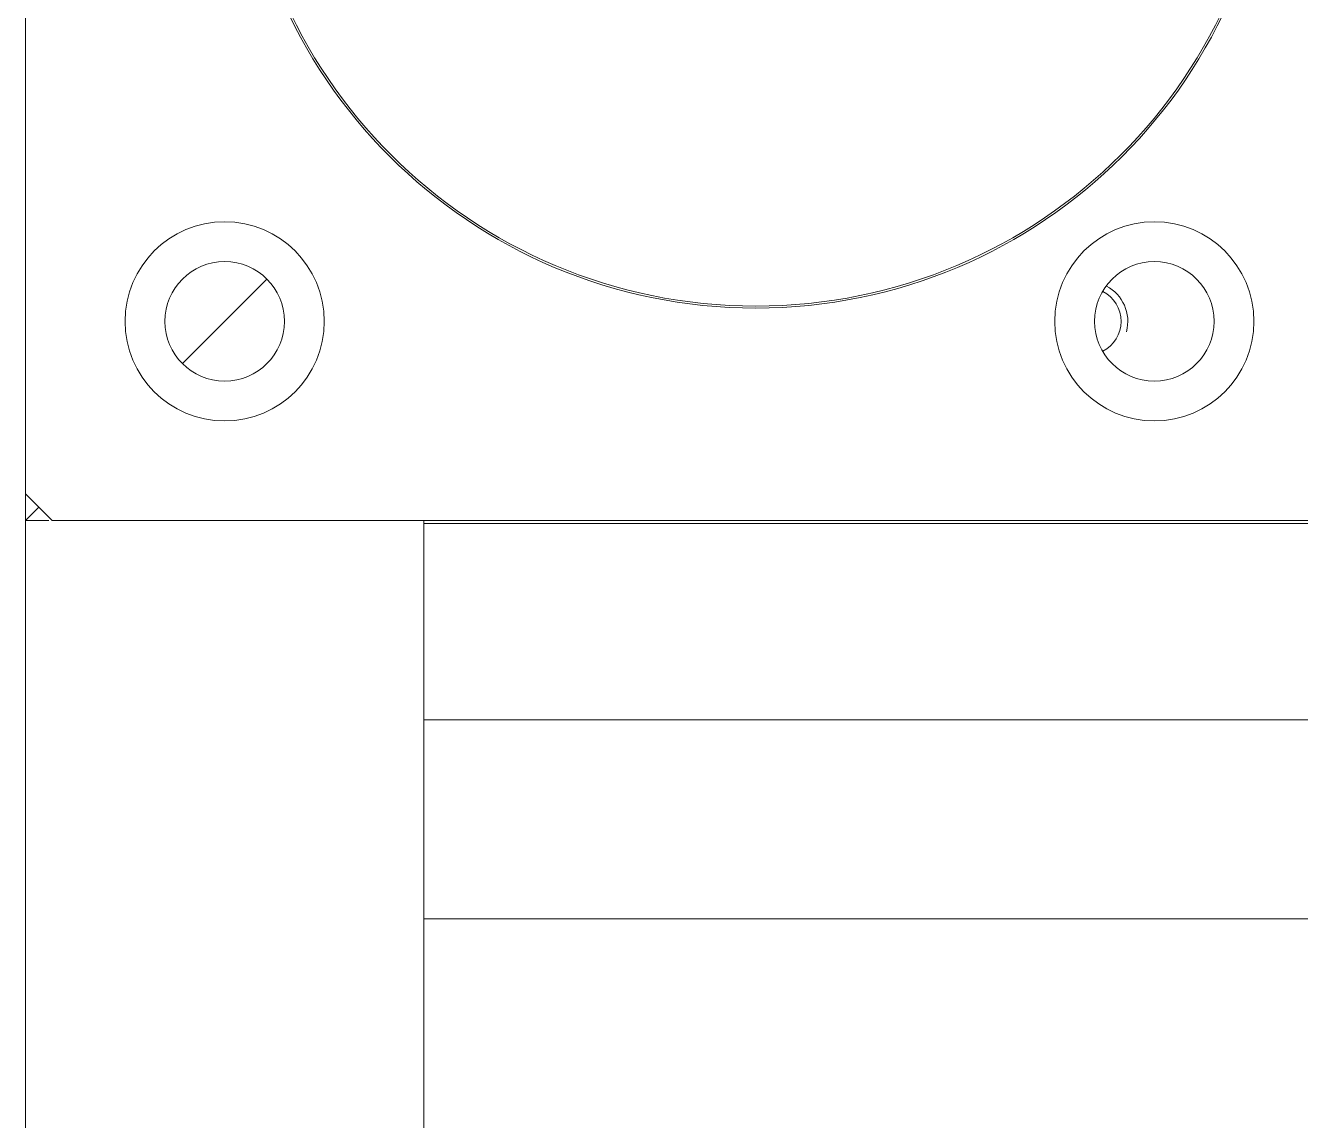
# Model space of a CAD drawing. Header units: millimetres. Extents: x -1052 to 3351, y 0 to 2015.
# Drawn here: x -227.751 to -226.331, y 1677.615 to 1678.835 of the extents above; entities that cross this region are included whole.
import ezdxf

# ---------------------------------------------------------------- set-up
doc = ezdxf.new("R2010")
doc.units = ezdxf.units.MM
doc.layers.add('@ New Renovation', color=7, linetype='Continuous')
for name, color, linetype, lineweight in [('AJCR-D78-M20-L100SOLIDLINE！实线层', 7, 'Continuous', 18), ('AM_CL', 7, 'Continuous', 15), ('QJ_RECTANGULAR_TUBSOLIDLINE！实线层', 7, 'Continuous', 18), ('QZDB-6-1ASOLIDLINE！实线层', 7, 'Continuous', 18), ('QZDB-7-2SOLIDLINE！实线层', 7, 'Continuous', 18), ('QZDDBJ_RECTANGULARSOLIDLINE！实线层', 7, 'Continuous', 18), ('QZDDBJ_SQUARE_TUBESOLIDLINE！实线层', 7, 'Continuous', 18)]:
    doc.layers.add(name, color=color, linetype=linetype, lineweight=lineweight)

# ---------------------------------------------------------------- blocks, each defined once
blk = doc.blocks.new('*X870')
at = {"layer": 'AJCR-D78-M20-L100SOLIDLINE！实线层', "color": 7, "linetype": 'Continuous'}
for radius in [39, 38.85]:
    blk.add_circle((-786.08, 1059.295), radius, dxfattribs=at)
at = {"layer": 'QJ_RECTANGULAR_TUBSOLIDLINE！实线层', "color": 7, "linetype": 'Continuous'}
for p, q in [((-733.08, 1114.295), (-731.08, 1114.295)), ((-731.08, 1114.295), (-732.08, 1113.295)), ((-732.08, 1113.295), (-731.08, 1114.295)), ((-731.08, 1114.23), (-731.08, 1114.295)), ((-742.907, 1102.469), (-749.254, 1096.122)), ((-749.254, 1096.122), (-742.907, 1102.469))]:
    blk.add_line(p, q, dxfattribs=at)
blk.add_arc((-746.08, 1034.295), 2.5, 206.35175, 333.64825, dxfattribs=at)
at = {"layer": 'QJ_RECTANGULAR_TUBSOLIDLINE！实线层', "color": 3, "linetype": 'Continuous'}
blk.add_arc((-746.08, 1034.295), 3, 207.5046, 285, dxfattribs=at)
at = {"layer": 'QZDB-6-1ASOLIDLINE！实线层', "color": 7, "linetype": 'Continuous'}
for p, q in [((-733.08, 1114.295), (-959.08, 1114.295)), ((-731.08, 1112.295), (-733.08, 1114.295)), ((-731.08, 1016.295), (-731.08, 1112.295))]:
    blk.add_line(p, q, dxfattribs=at)
for centre, radius in [((-746.08, 1099.295), 7.5), ((-746.08, 1099.295), 4.5), ((-746.08, 1029.295), 7.5), ((-746.08, 1029.295), 4.5)]:
    blk.add_circle(centre, radius, dxfattribs=at)
at = {"layer": 'QZDB-7-2SOLIDLINE！实线层', "color": 40, "linetype": 'Continuous'}
blk.add_line((-716.08, 1084.295), (-716.08, -615.705), dxfattribs=at)
at = {"layer": 'QZDDBJ_RECTANGULARSOLIDLINE！实线层', "color": 7, "linetype": 'Continuous'}
for p, q in [((-731.08, 1114.295), (3.92, 1114.295)), ((-731.08, 1114.23), (-731.08, 1112.535)), ((-731.08, 1084.295), (-701.08, 1084.295)), ((-701.08, -615.705), (-701.08, 1084.295)), ((-671.08, 1084.295), (-701.08, 1084.295))]:
    blk.add_line(p, q, dxfattribs=at)
at = {"layer": 'QZDDBJ_SQUARE_TUBESOLIDLINE！实线层', "color": 7, "linetype": 'Continuous'}
blk.add_line((-730.857, 1084.295), (-730.857, -615.705), dxfattribs=at)
blk = doc.blocks.new('1111')
at = {"layer": '@ New Renovation', "color": 0, "xscale": -1.000000000000001, "rotation": 90}
blk.add_blockref('*X870', (742235.8, 28062.846), dxfattribs=at)

msp = doc.modelspace()

# ---------------------------------------------------------------- block references
at = {"layer": 'AM_CL', "xscale": 0.01479181789831161, "yscale": 0.01479181789831161, "zscale": 0.01479181789831161}
msp.add_blockref('1111', (-11190.2858, 1252.3689), dxfattribs=at)

doc.saveas('drawing.dxf')
